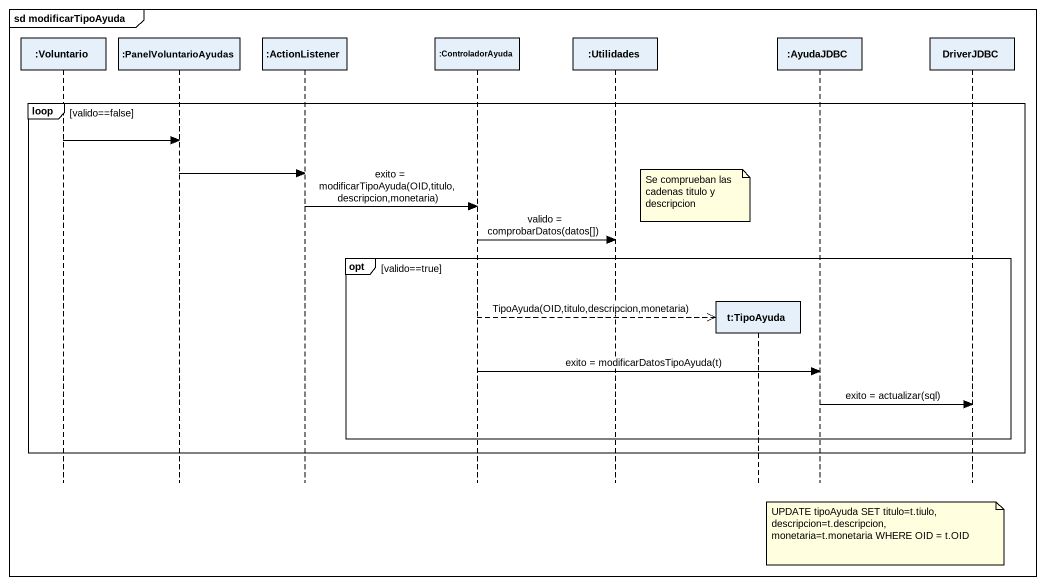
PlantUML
@startuml
mainframe sd modificarTipoAyuda
hide footbox
participant ":Voluntario" as Voluntario
participant ":PanelVoluntarioAyudas" as PanelVoluntarioAyudas
participant ":ActionListener" as ActionListener
participant ":ControladorAyuda" as ControladorAyuda
participant ":Utilidades" as Utilidades
participant "t:TipoAyuda" as t_TipoAyuda
participant ":AyudaJDBC" as AyudaJDBC
participant DriverJDBC

loop valido==false
  Voluntario -> PanelVoluntarioAyudas
  PanelVoluntarioAyudas -> ActionListener
  note left of t_TipoAyuda : Se comprueban las cadenas titulo y descripcion
  ActionListener -> ControladorAyuda : exito = modificarTipoAyuda(OID,titulo,descripcion,monetaria)
  ControladorAyuda -> Utilidades : valido = comprobarDatos(datos[])
  opt valido==true
    ControladorAyuda -->> t_TipoAyuda ** : TipoAyuda(OID,titulo,descripcion,monetaria)
    ControladorAyuda -> AyudaJDBC : exito = modificarDatosTipoAyuda(t)
    AyudaJDBC -> DriverJDBC : exito = actualizar(sql)
  end
end
note over AyudaJDBC : UPDATE tipoAyuda SET titulo=t.tiulo, descripcion=t.descripcion, monetaria=t.monetaria WHERE OID = t.OID
@enduml
